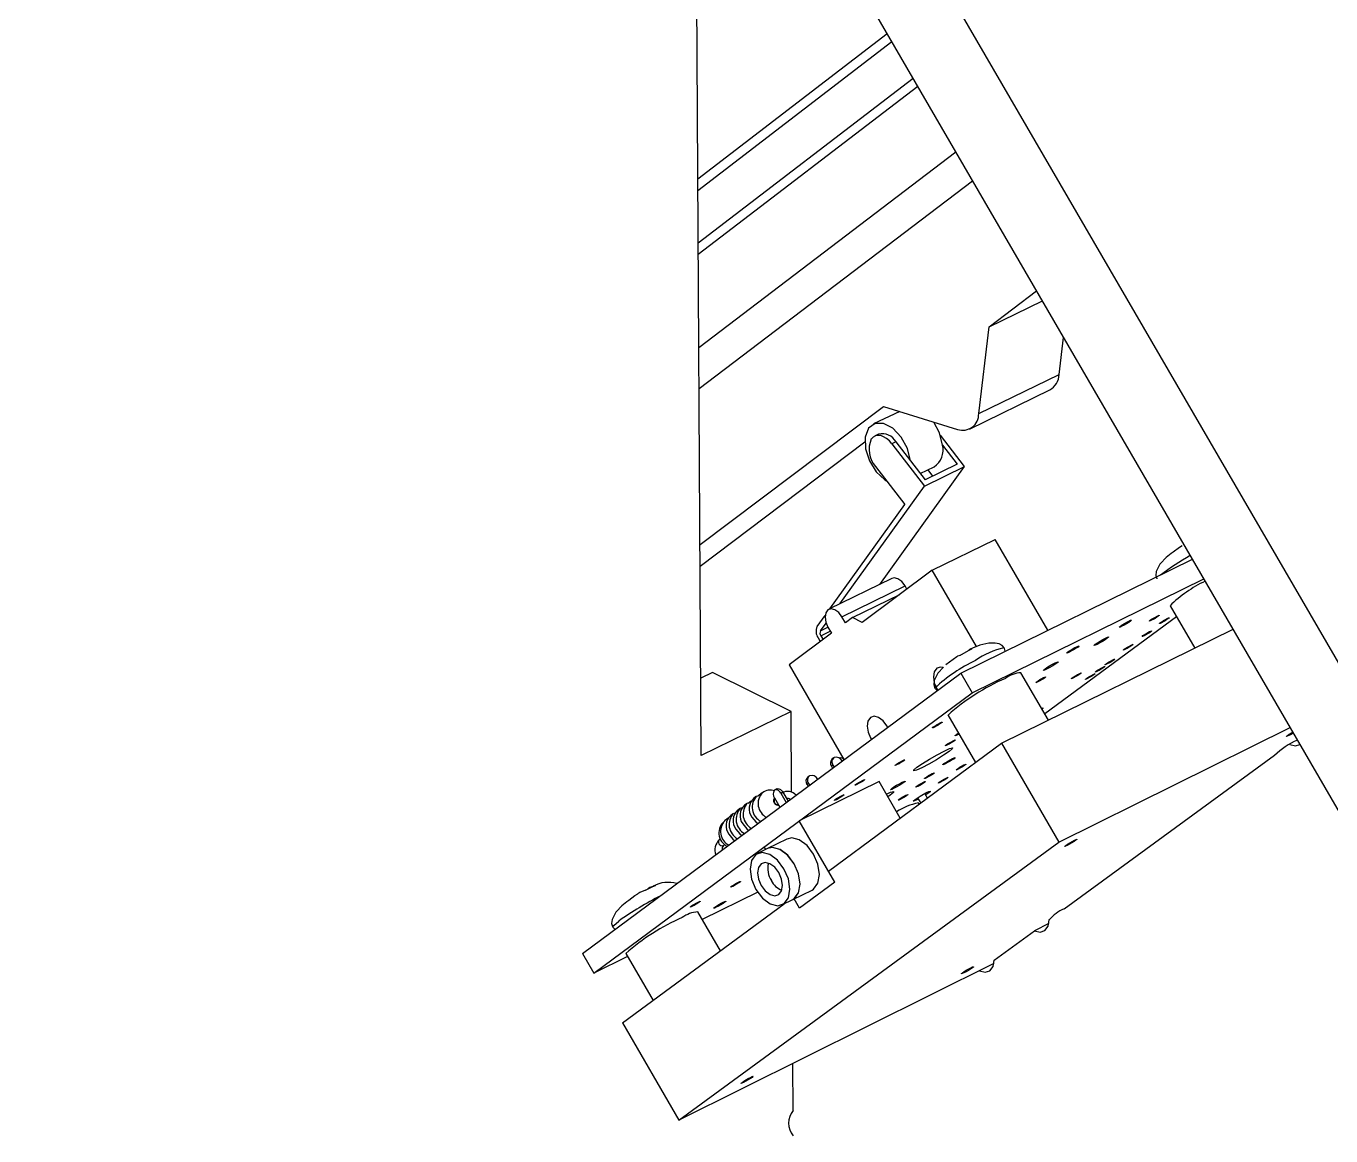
# Model space of a CAD drawing. Extents: x 0 to 158, y 0 to 202.
# Drawn here: x 92.69 to 109.12, y 140.19 to 154.17 of the extents above; entities that cross this region are included whole.
import ezdxf

# ---------------------------------------------------------------- set-up
doc = ezdxf.new("R2010")
doc.units = 0
doc.layers.get('0').update_dxf_attribs({"linetype": 'CONTINUOUS'})

msp = doc.modelspace()

# ---------------------------------------------------------------- linework, layer by layer
at = {"color": 7, "linetype": 'CONTINUOUS'}
for p, q in [((86.462, 185.332), (120.706, 126.357)), ((119.608, 126.385), (85.761, 184.697)), ((101.196, 144.98), (101.116, 158.242)), ((103.537, 154.071), (101.152, 152.24)), ((103.597, 153.969), (101.153, 152.094)), ((103.864, 153.508), (101.157, 151.435)), ((103.923, 153.407), (101.158, 151.292)), ((101.165, 150.12), (104.401, 152.584)), ((101.168, 149.603), (104.612, 152.22)), ((104.821, 150.381), (105.418, 150.831)), ((104.821, 150.381), (105.491, 150.706)), ((104.689, 149.286), (104.821, 150.381)), ((105.702, 149.779), (105.758, 150.245)), ((104.689, 149.286), (105.702, 149.779)), ((104.573, 149.092), (105.586, 149.585)), ((101.18, 147.636), (103.491, 149.378)), ((103.491, 149.378), (104.423, 149.086)), ((103.694, 149.315), (103.365, 149.156)), ((103.428, 149.028), (103.377, 149.003)), ((104.511, 148.619), (104.206, 149.016)), ((101.181, 147.367), (103.257, 148.931)), ((103.337, 148.968), (103.337, 148.968)), ((103.647, 148.931), (103.596, 148.906)), ((103.596, 148.906), (104.005, 148.372)), ((103.647, 148.931), (103.83, 148.692)), ((104.234, 148.889), (104.418, 148.649)), ((103.83, 148.692), (104.014, 148.452)), ((103.391, 148.62), (103.757, 148.141)), ((103.444, 147.136), (104.511, 148.619)), ((103.953, 148.531), (104.128, 148.617)), ((104.005, 148.372), (104.511, 148.619)), ((104.418, 148.649), (104.014, 148.452)), ((104.047, 148.577), (104.108, 148.498)), ((102.94, 146.89), (104.005, 148.372)), ((102.815, 146.829), (103.757, 148.141)), ((104.103, 147.313), (104.898, 147.702)), ((105.561, 146.558), (104.898, 147.702)), ((104.464, 146.019), (107.38, 147.452)), ((103.595, 147.21), (102.801, 146.822)), ((104.103, 147.313), (103.222, 146.656)), ((104.66, 146.353), (104.103, 147.313)), ((104.608, 145.77), (107.523, 147.205)), ((102.967, 146.728), (103.761, 147.116)), ((103.784, 147.075), (103.761, 147.116)), ((103.099, 146.717), (103.695, 147.009)), ((102.654, 146.604), (102.755, 146.745)), ((103.011, 146.651), (102.967, 146.728)), ((103.099, 146.717), (103.011, 146.651)), ((103.222, 146.656), (103.099, 146.717)), ((107.178, 146.729), (105.52, 145.505)), ((107.098, 146.866), (107.408, 146.333)), ((102.696, 146.55), (102.767, 146.649)), ((102.791, 146.597), (102.835, 146.52)), ((104.977, 145.134), (107.891, 146.571)), ((102.835, 146.52), (102.302, 146.122)), ((102.666, 146.463), (102.694, 146.415)), ((102.701, 146.489), (102.729, 146.441)), ((104.412, 146.225), (104.273, 146.124)), ((102.302, 146.122), (102.991, 144.932)), ((99.701, 142.485), (104.464, 146.019)), ((101.339, 146.027), (101.19, 145.954)), ((102.328, 145.535), (101.339, 146.027)), ((104.464, 146.019), (104.608, 145.77)), ((105.567, 145.425), (105.22, 146.023)), ((99.843, 142.24), (104.608, 145.77)), ((102.328, 145.535), (101.196, 144.98)), ((102.333, 144.514), (102.328, 145.535)), ((104.302, 145.491), (104.649, 144.892)), ((105.697, 143.891), (108.609, 145.335)), ((102.796, 143.523), (104.977, 145.134)), ((104.977, 145.134), (105.697, 143.891)), ((102.863, 144.951), (102.845, 144.938)), ((102.937, 144.948), (102.937, 144.948)), ((102.968, 144.914), (102.97, 144.911)), ((108.413, 144.982), (105.764, 143.047)), ((108.41, 144.986), (108.413, 144.982)), ((102.854, 144.858), (102.836, 144.845)), ((102.836, 144.845), (102.85, 144.821)), ((102.854, 144.858), (102.867, 144.834)), ((103.434, 144.652), (102.429, 144.156)), ((102.545, 144.629), (102.527, 144.616)), ((102.527, 144.616), (102.541, 144.592)), ((102.554, 144.722), (102.536, 144.708)), ((102.545, 144.629), (102.558, 144.605)), ((102.659, 144.685), (102.661, 144.681)), ((103.701, 144.192), (103.434, 144.652)), ((101.825, 144.406), (101.786, 144.378)), ((101.893, 144.468), (101.858, 144.442)), ((101.964, 144.51), (101.902, 144.464)), ((102.119, 144.446), (102.186, 144.329)), ((102.148, 144.56), (102.123, 144.547)), ((102.223, 144.517), (102.198, 144.505)), ((102.198, 144.505), (102.266, 144.388)), ((102.223, 144.517), (102.288, 144.405)), ((103.92, 144.449), (103.959, 144.382)), ((104.045, 144.445), (104.012, 144.502)), ((101.601, 144.251), (101.566, 144.225)), ((101.621, 144.255), (101.611, 144.247)), ((101.689, 144.316), (101.654, 144.29)), ((101.709, 144.32), (101.699, 144.312)), ((101.777, 144.382), (101.741, 144.355)), ((103.938, 144.367), (103.929, 144.382)), ((101.533, 144.19), (101.49, 144.158)), ((102.876, 143.384), (102.429, 144.156)), ((101.438, 143.93), (101.423, 143.919)), ((102.274, 143.928), (102.031, 143.808)), ((100.915, 140.386), (105.697, 143.891)), ((101.476, 143.848), (101.489, 143.858)), ((102.03, 143.808), (101.903, 143.745)), ((102.007, 143.796), (101.988, 143.829)), ((101.906, 143.259), (101.209, 142.914)), ((101.587, 143.34), (101.59, 143.336)), ((101.667, 143.381), (101.664, 143.385)), ((102.348, 143.167), (102.59, 143.286)), ((102.876, 143.384), (102.434, 143.059)), ((102.876, 143.385), (102.876, 143.384)), ((100.206, 141.612), (102.24, 143.113)), ((102.22, 143.103), (102.347, 143.166)), ((102.434, 143.059), (102.367, 143.176)), ((101.437, 142.52), (101.153, 143.011)), ((102.434, 143.059), (102.434, 143.059)), ((104.883, 142.404), (105.39, 142.774)), ((105.573, 142.865), (105.39, 142.774)), ((99.701, 142.485), (99.843, 142.24)), ((100.267, 142.449), (99.843, 142.24)), ((100.245, 142.486), (100.588, 141.894)), ((104.88, 142.359), (100.915, 140.386)), ((100.206, 141.612), (100.915, 140.386)), ((102.352, 140.511), (102.349, 141.099))]:
    msp.add_line(p, q, dxfattribs=at)
at = {"color": 8, "linetype": 'CONTINUOUS'}
for p, q in [((102.696, 146.55), (102.791, 146.596)), ((102.701, 146.489), (102.82, 146.547))]:
    msp.add_line(p, q, dxfattribs=at)
at = {"color": 7, "linetype": 'CONTINUOUS'}
for points in [[(104.234, 148.889), (104.196, 149.044), (104.124, 149.18)], [(103.83, 148.692), (103.792, 148.847), (103.714, 148.992), (103.608, 149.103), (103.492, 149.164), (103.385, 149.164), (103.303, 149.102), (103.261, 148.99), (103.264, 148.845), (103.313, 148.691), (103.399, 148.552), (103.509, 148.452), (103.529, 148.44)], [(103.596, 148.906), (103.564, 148.944), (103.528, 148.974), (103.492, 148.996), (103.455, 149.01), (103.42, 149.013), (103.388, 149.007), (103.36, 148.992), (103.337, 148.968)], [(107.049, 147.479), (107.111, 147.529), (107.138, 147.546)], [(107.138, 147.546), (107.216, 147.604), (107.251, 147.625)], [(107.057, 147.482), (106.97, 147.39), (106.923, 147.297), (106.918, 147.249), (106.93, 147.209), (106.933, 147.204)], [(103.761, 147.116), (103.72, 147.17), (103.672, 147.205), (103.625, 147.217), (103.595, 147.21)], [(102.967, 146.728), (102.926, 146.781), (102.878, 146.817), (102.831, 146.829), (102.79, 146.815), (102.763, 146.778), (102.754, 146.724), (102.764, 146.66), (102.791, 146.597)], [(106.935, 146.736), (106.951, 146.743), (106.96, 146.746), (106.959, 146.742), (106.949, 146.734), (106.932, 146.722), (106.909, 146.708), (106.885, 146.695), (106.863, 146.683), (106.847, 146.676), (106.838, 146.673), (106.839, 146.676), (106.848, 146.685), (106.866, 146.697), (106.888, 146.71), (106.913, 146.724), (106.935, 146.736)], [(107.062, 146.705), (107.078, 146.713), (107.087, 146.715), (107.086, 146.712), (107.076, 146.704), (107.059, 146.692), (107.036, 146.678), (107.012, 146.664), (106.99, 146.653), (106.974, 146.645), (106.965, 146.643), (106.966, 146.646), (106.976, 146.654), (106.993, 146.666), (107.015, 146.68), (107.04, 146.694), (107.062, 146.705)], [(106.581, 146.674), (106.601, 146.684), (106.612, 146.687), (106.611, 146.683), (106.599, 146.672), (106.577, 146.657), (106.549, 146.64), (106.519, 146.622), (106.491, 146.608), (106.47, 146.599), (106.459, 146.596), (106.46, 146.6), (106.472, 146.61), (106.494, 146.625), (106.523, 146.642), (106.553, 146.66), (106.581, 146.674)], [(106.841, 146.541), (106.857, 146.548), (106.866, 146.551), (106.865, 146.547), (106.856, 146.539), (106.838, 146.527), (106.816, 146.513), (106.792, 146.5), (106.77, 146.488), (106.753, 146.481), (106.745, 146.478), (106.745, 146.481), (106.755, 146.49), (106.772, 146.502), (106.795, 146.515), (106.819, 146.529), (106.841, 146.541)], [(105.008, 146.335), (104.983, 146.365), (104.946, 146.386), (104.895, 146.397), (104.817, 146.394), (104.704, 146.37), (104.609, 146.333), (104.58, 146.319)], [(106.286, 146.46), (106.311, 146.471), (106.324, 146.474), (106.323, 146.47), (106.308, 146.457), (106.282, 146.439), (106.248, 146.418), (106.212, 146.398), (106.179, 146.38), (106.154, 146.369), (106.141, 146.365), (106.142, 146.37), (106.156, 146.382), (106.183, 146.401), (106.216, 146.421), (106.253, 146.442), (106.286, 146.46)], [(106.608, 146.37), (106.625, 146.378), (106.633, 146.38), (106.633, 146.377), (106.623, 146.369), (106.606, 146.357), (106.583, 146.343), (106.559, 146.329), (106.537, 146.318), (106.521, 146.311), (106.512, 146.308), (106.513, 146.311), (106.522, 146.319), (106.54, 146.331), (106.562, 146.345), (106.586, 146.359), (106.608, 146.37)], [(104.45, 146.24), (104.422, 146.232), (104.412, 146.225)], [(104.45, 146.24), (104.559, 146.303), (104.603, 146.324)], [(104.603, 146.324), (104.575, 146.317), (104.565, 146.31)], [(105.02, 146.292), (105.02, 146.293), (105.012, 146.327), (105.006, 146.335)], [(105.92, 146.349), (105.941, 146.359), (105.952, 146.362), (105.951, 146.358), (105.939, 146.347), (105.917, 146.332), (105.889, 146.315), (105.858, 146.298), (105.831, 146.283), (105.81, 146.274), (105.799, 146.271), (105.799, 146.275), (105.812, 146.285), (105.834, 146.3), (105.862, 146.317), (105.892, 146.335), (105.92, 146.349)], [(104.239, 146.09), (104.209, 146.094), (104.161, 146.079), (104.13, 146.036), (104.119, 145.972), (104.13, 145.897), (104.162, 145.822), (104.174, 145.803)], [(104.245, 146.092), (104.174, 146.017), (104.126, 145.924), (104.122, 145.875), (104.134, 145.835), (104.137, 145.83)], [(105.651, 146.147), (105.676, 146.158), (105.689, 146.162), (105.688, 146.157), (105.674, 146.145), (105.647, 146.127), (105.613, 146.106), (105.577, 146.085), (105.544, 146.068), (105.519, 146.056), (105.506, 146.053), (105.507, 146.058), (105.521, 146.07), (105.548, 146.088), (105.581, 146.109), (105.618, 146.13), (105.651, 146.147)], [(106.254, 146.093), (106.27, 146.101), (106.279, 146.103), (106.278, 146.1), (106.268, 146.092), (106.251, 146.08), (106.229, 146.066), (106.205, 146.052), (106.183, 146.041), (106.166, 146.033), (106.158, 146.031), (106.158, 146.034), (106.168, 146.042), (106.185, 146.054), (106.208, 146.068), (106.232, 146.082), (106.254, 146.093)], [(106.378, 146.185), (106.395, 146.193), (106.403, 146.195), (106.403, 146.192), (106.393, 146.184), (106.376, 146.172), (106.353, 146.158), (106.329, 146.144), (106.307, 146.133), (106.291, 146.125), (106.282, 146.123), (106.283, 146.126), (106.292, 146.134), (106.31, 146.146), (106.332, 146.16), (106.356, 146.174), (106.378, 146.185)], [(105.506, 145.961), (105.523, 145.969), (105.531, 145.971), (105.531, 145.968), (105.521, 145.96), (105.504, 145.948), (105.481, 145.934), (105.457, 145.92), (105.435, 145.909), (105.418, 145.901), (105.409, 145.899), (105.41, 145.902), (105.42, 145.91), (105.437, 145.922), (105.46, 145.936), (105.484, 145.95), (105.506, 145.961)], [(105.953, 146.011), (105.97, 146.018), (105.978, 146.021), (105.978, 146.017), (105.968, 146.009), (105.95, 145.997), (105.928, 145.984), (105.904, 145.97), (105.882, 145.958), (105.865, 145.951), (105.857, 145.948), (105.857, 145.952), (105.867, 145.96), (105.885, 145.972), (105.907, 145.985), (105.931, 145.999), (105.953, 146.011)], [(106.129, 146.001), (106.146, 146.009), (106.154, 146.011), (106.154, 146.008), (106.144, 146), (106.127, 145.988), (106.104, 145.974), (106.08, 145.961), (106.058, 145.949), (106.042, 145.942), (106.033, 145.939), (106.034, 145.942), (106.044, 145.951), (106.061, 145.962), (106.083, 145.976), (106.107, 145.99), (106.129, 146.001)], [(104.138, 145.83), (104.141, 145.823), (104.167, 145.798), (104.167, 145.798)], [(105.48, 145.574), (105.481, 145.575), (105.497, 145.579), (105.496, 145.573), (105.486, 145.565)], [(103.543, 145.336), (103.533, 145.355), (103.485, 145.418), (103.429, 145.459), (103.373, 145.474), (103.326, 145.458), (103.294, 145.415), (103.283, 145.351), (103.295, 145.276), (103.327, 145.202), (103.338, 145.183)], [(104.204, 145.391), (104.22, 145.399), (104.229, 145.401), (104.229, 145.398), (104.219, 145.39), (104.201, 145.378), (104.179, 145.364), (104.155, 145.35), (104.132, 145.339), (104.116, 145.331), (104.107, 145.329), (104.107, 145.332), (104.117, 145.34), (104.135, 145.352), (104.157, 145.366), (104.181, 145.38), (104.204, 145.391)], [(104.442, 145.25), (104.43, 145.244), (104.405, 145.233), (104.392, 145.229), (104.393, 145.234), (104.408, 145.246), (104.434, 145.264)], [(108.65, 145.263), (108.621, 145.246), (108.593, 145.232), (108.573, 145.222), (108.562, 145.219), (108.563, 145.223), (108.575, 145.233), (108.597, 145.248), (108.625, 145.266), (108.643, 145.276)], [(104.256, 145.037), (104.322, 145.067), (104.357, 145.077), (104.355, 145.064), (104.317, 145.032), (104.247, 144.984), (104.157, 144.928), (104.061, 144.873), (103.973, 144.827), (103.906, 144.797), (103.871, 144.787), (103.873, 144.799), (103.911, 144.832), (103.981, 144.88), (104.071, 144.935), (104.167, 144.99), (104.256, 145.037)], [(104.367, 145.166), (104.383, 145.173), (104.392, 145.176), (104.391, 145.172), (104.382, 145.164), (104.364, 145.152), (104.342, 145.139), (104.318, 145.125), (104.296, 145.113), (104.279, 145.106), (104.27, 145.103), (104.271, 145.106), (104.281, 145.114), (104.298, 145.126), (104.32, 145.14), (104.345, 145.154), (104.367, 145.166)], [(108.604, 145.12), (108.676, 145.103), (108.733, 145.12)], [(102.973, 144.912), (102.968, 144.917), (102.963, 144.922)], [(103.735, 144.918), (103.752, 144.925), (103.76, 144.928), (103.76, 144.925), (103.75, 144.917), (103.733, 144.905), (103.71, 144.891), (103.686, 144.877), (103.664, 144.866), (103.647, 144.858), (103.639, 144.856), (103.639, 144.859), (103.649, 144.867), (103.666, 144.879), (103.689, 144.893), (103.713, 144.906), (103.735, 144.918)], [(104.359, 144.941), (104.379, 144.951), (104.39, 144.954), (104.39, 144.95), (104.378, 144.94), (104.356, 144.925), (104.328, 144.908), (104.298, 144.891), (104.27, 144.876), (104.249, 144.867), (104.239, 144.864), (104.239, 144.867), (104.251, 144.878), (104.273, 144.892), (104.301, 144.91), (104.331, 144.927), (104.359, 144.941)], [(104.102, 144.752), (104.119, 144.76), (104.128, 144.762), (104.127, 144.759), (104.118, 144.751), (104.1, 144.739), (104.078, 144.725), (104.054, 144.712), (104.032, 144.7), (104.015, 144.692), (104.007, 144.69), (104.007, 144.693), (104.017, 144.701), (104.034, 144.713), (104.056, 144.727), (104.08, 144.741), (104.102, 144.752)], [(104.501, 144.861), (104.518, 144.869), (104.526, 144.871), (104.526, 144.868), (104.516, 144.86), (104.499, 144.848), (104.477, 144.834), (104.453, 144.821), (104.431, 144.809), (104.414, 144.802), (104.406, 144.799), (104.406, 144.802), (104.416, 144.81), (104.433, 144.822), (104.455, 144.836), (104.479, 144.85), (104.501, 144.861)], [(103.226, 144.667), (103.242, 144.675), (103.251, 144.677), (103.251, 144.674), (103.241, 144.666), (103.224, 144.654), (103.201, 144.64), (103.177, 144.626), (103.155, 144.615), (103.138, 144.607), (103.129, 144.605), (103.13, 144.608), (103.139, 144.616), (103.157, 144.628), (103.179, 144.642), (103.203, 144.655), (103.226, 144.667)], [(103.724, 144.643), (103.749, 144.654), (103.762, 144.658), (103.761, 144.653), (103.747, 144.641), (103.721, 144.623), (103.687, 144.602), (103.651, 144.582), (103.618, 144.564), (103.593, 144.553), (103.58, 144.549), (103.581, 144.554), (103.595, 144.566), (103.621, 144.584), (103.655, 144.605), (103.691, 144.625), (103.724, 144.643)], [(103.994, 144.644), (104.011, 144.652), (104.02, 144.654), (104.019, 144.651), (104.009, 144.643), (103.992, 144.631), (103.97, 144.617), (103.946, 144.604), (103.924, 144.592), (103.907, 144.585), (103.898, 144.582), (103.899, 144.585), (103.908, 144.593), (103.926, 144.605), (103.948, 144.619), (103.972, 144.633), (103.994, 144.644)], [(104.278, 144.696), (104.294, 144.703), (104.303, 144.706), (104.302, 144.703), (104.293, 144.695), (104.275, 144.683), (104.253, 144.669), (104.229, 144.656), (104.207, 144.644), (104.191, 144.637), (104.182, 144.634), (104.183, 144.637), (104.192, 144.645), (104.21, 144.657), (104.232, 144.671), (104.256, 144.684), (104.278, 144.696)], [(102.198, 144.505), (102.189, 144.517), (102.179, 144.529), (102.169, 144.538), (102.158, 144.545), (102.147, 144.549), (102.136, 144.55), (102.127, 144.549), (102.118, 144.544)], [(102.148, 144.56), (102.152, 144.561), (102.162, 144.563), (102.172, 144.562), (102.183, 144.557), (102.194, 144.551), (102.205, 144.541), (102.215, 144.53), (102.223, 144.517)], [(102.969, 144.477), (102.985, 144.484), (102.994, 144.487), (102.994, 144.484), (102.984, 144.476), (102.967, 144.464), (102.944, 144.45), (102.92, 144.436), (102.898, 144.424), (102.881, 144.417), (102.872, 144.414), (102.873, 144.417), (102.883, 144.426), (102.9, 144.437), (102.922, 144.451), (102.946, 144.465), (102.969, 144.477)], [(103.526, 144.494), (103.58, 144.518), (103.615, 144.528), (103.614, 144.516), (103.575, 144.483), (103.544, 144.462)], [(103.771, 144.479), (103.787, 144.487), (103.796, 144.489), (103.795, 144.486), (103.786, 144.478), (103.769, 144.466), (103.746, 144.452), (103.722, 144.439), (103.7, 144.427), (103.684, 144.419), (103.675, 144.417), (103.675, 144.42), (103.685, 144.428), (103.702, 144.44), (103.725, 144.454), (103.749, 144.468), (103.771, 144.479)], [(103.929, 144.432), (103.909, 144.422), (103.88, 144.409), (103.865, 144.405), (103.866, 144.41), (103.883, 144.424), (103.913, 144.445), (103.952, 144.469), (103.994, 144.493), (104.032, 144.513)], [(104.032, 144.513), (104.061, 144.526), (104.077, 144.53), (104.076, 144.525), (104.059, 144.511), (104.029, 144.49), (104.021, 144.486)], [(101.718, 144.119), (101.768, 144.057), (101.793, 144.037)], [(101.834, 144.205), (101.884, 144.143), (101.909, 144.123)], [(101.542, 143.989), (101.592, 143.927), (101.618, 143.907)], [(101.63, 144.054), (101.68, 143.992), (101.705, 143.972)], [(102.608, 143.738), (102.527, 143.846), (102.43, 143.918), (102.334, 143.942), (102.274, 143.928)], [(105.893, 143.914), (105.914, 143.923), (105.925, 143.927), (105.925, 143.923), (105.912, 143.913), (105.89, 143.898), (105.862, 143.88), (105.831, 143.863), (105.804, 143.848), (105.783, 143.839), (105.772, 143.835), (105.773, 143.839), (105.785, 143.849), (105.807, 143.864), (105.835, 143.882), (105.866, 143.899), (105.893, 143.914)], [(101.884, 143.293), (101.966, 143.185), (102.062, 143.113), (102.158, 143.089), (102.24, 143.115), (102.294, 143.189), (102.312, 143.298), (102.292, 143.426), (102.237, 143.555), (102.156, 143.663), (102.059, 143.735), (101.963, 143.759), (101.882, 143.733), (101.828, 143.659), (101.81, 143.55), (101.829, 143.421), (101.884, 143.293)], [(102.347, 143.166), (102.367, 143.178), (102.421, 143.252), (102.44, 143.361), (102.42, 143.489), (102.365, 143.617), (102.283, 143.726), (102.187, 143.797), (102.091, 143.822), (102.03, 143.808)], [(102.348, 143.167), (102.368, 143.179), (102.422, 143.252), (102.441, 143.362), (102.421, 143.49), (102.366, 143.618), (102.284, 143.726), (102.188, 143.798), (102.092, 143.823), (102.031, 143.808)], [(101.951, 143.342), (102.002, 143.275), (102.062, 143.23), (102.122, 143.214), (102.173, 143.231), (102.206, 143.277), (102.218, 143.345), (102.206, 143.425), (102.171, 143.506), (102.12, 143.573), (102.06, 143.618), (102, 143.633), (101.949, 143.617), (101.915, 143.571), (101.904, 143.503), (101.916, 143.422), (101.951, 143.342)], [(102.59, 143.286), (102.61, 143.299), (102.664, 143.372), (102.683, 143.481), (102.663, 143.61), (102.608, 143.738)], [(100.492, 143.283), (100.424, 143.254), (100.397, 143.238)], [(100.492, 143.283), (100.584, 143.33), (100.619, 143.345)], [(100.619, 143.345), (100.55, 143.316), (100.524, 143.3)], [(101.663, 143.384), (101.68, 143.392), (101.689, 143.394), (101.688, 143.391), (101.679, 143.383), (101.661, 143.371), (101.639, 143.358), (101.615, 143.344), (101.593, 143.332), (101.576, 143.325), (101.568, 143.322), (101.568, 143.325), (101.577, 143.333), (101.595, 143.345), (101.617, 143.359), (101.641, 143.373), (101.663, 143.384)], [(101.66, 143.374), (101.649, 143.367), (101.635, 143.358), (101.62, 143.349), (101.606, 143.342), (101.596, 143.337), (101.59, 143.336), (101.59, 143.338), (101.596, 143.343), (101.607, 143.35), (101.621, 143.359), (101.636, 143.367), (101.65, 143.374), (101.66, 143.379), (101.666, 143.381), (101.666, 143.379), (101.66, 143.374)], [(100.204, 143.095), (100.119, 143.006), (100.072, 142.914), (100.067, 142.866), (100.079, 142.827), (100.082, 142.821)], [(100.196, 143.093), (100.257, 143.142), (100.283, 143.158)], [(100.283, 143.158), (100.361, 143.217), (100.397, 143.238)], [(101.155, 143.134), (101.172, 143.141), (101.181, 143.144), (101.18, 143.141), (101.171, 143.133), (101.154, 143.121), (101.131, 143.107), (101.107, 143.093), (101.085, 143.082), (101.069, 143.074), (101.06, 143.072), (101.06, 143.075), (101.07, 143.083), (101.087, 143.094), (101.109, 143.108), (101.133, 143.122), (101.155, 143.134)], [(101.472, 143.134), (101.493, 143.143), (101.504, 143.146), (101.504, 143.143), (101.492, 143.133), (101.47, 143.118), (101.442, 143.101), (101.412, 143.083), (101.385, 143.069), (101.364, 143.059), (101.353, 143.056), (101.353, 143.06), (101.365, 143.07), (101.387, 143.085), (101.415, 143.102), (101.445, 143.119), (101.472, 143.134)], [(100.082, 142.821), (100.093, 142.841), (100.157, 142.895)], [(100.083, 142.822), (100.083, 142.819), (100.108, 142.793), (100.113, 142.79)], [(105.39, 142.774), (105.462, 142.756), (105.522, 142.775), (105.563, 142.83), (105.577, 142.911), (105.577, 142.917)], [(104.591, 142.307), (104.611, 142.317), (104.622, 142.32), (104.622, 142.316), (104.61, 142.306), (104.588, 142.292), (104.56, 142.274), (104.53, 142.257), (104.503, 142.243), (104.482, 142.233), (104.471, 142.23), (104.472, 142.234), (104.484, 142.244), (104.506, 142.258), (104.533, 142.276), (104.563, 142.293), (104.591, 142.307)], [(104.697, 142.268), (104.769, 142.25), (104.829, 142.269), (104.869, 142.323), (104.883, 142.404)], [(101.816, 140.927), (101.837, 140.936), (101.848, 140.939), (101.847, 140.936), (101.836, 140.926), (101.814, 140.911), (101.786, 140.894), (101.756, 140.877), (101.728, 140.862), (101.708, 140.853), (101.696, 140.85), (101.697, 140.853), (101.709, 140.863), (101.73, 140.878), (101.758, 140.895), (101.788, 140.912), (101.816, 140.927)]]:
    msp.add_lwpolyline(points, dxfattribs=at)
at = {"color": 8, "linetype": 'CONTINUOUS'}
for points in [[(102.119, 144.447), (102.112, 144.44), (102.105, 144.424), (102.106, 144.405), (102.113, 144.386), (102.126, 144.369), (102.143, 144.359), (102.161, 144.355), (102.171, 144.356)], [(101.423, 143.919), (101.417, 143.913), (101.411, 143.899), (101.411, 143.884), (101.417, 143.868), (101.428, 143.854), (101.442, 143.845), (101.458, 143.842), (101.471, 143.845), (101.476, 143.848)]]:
    msp.add_lwpolyline(points, dxfattribs=at)
at = {"color": 7, "linetype": 'CONTINUOUS'}
for centre, radius, start, end in [((105.465, 149.789), 0.237, 300.4734, 357.4931), ((104.486, 149.28), 0.203, 251.9603, 1.86), ((103.474, 148.834), 0.199, 29.1804, 103.3228), ((103.631, 148.835), 0.323, 155.7429, 221.9788), ((103.982, 148.831), 0.259, 304.2272, 13.112), ((108.956, 144.622), 3.292, 119.1339, 126.9465), ((108.265, 145.671), 1.671, 115.7415, 134.3219), ((102.781, 146.544), 0.14, 154.3456, 215.1163), ((102.75, 146.524), 0.0601, 154.3396, 215.1185), ((105.196, 145.422), 0.932, 101.6585, 125.8616), ((105.483, 144.394), 1.968, 115.0461, 133.1694), ((106.131, 143.423), 2.76, 113.6182, 131.4927), ((105.238, 145.667), 0.356, 92.9871, 126.8824), ((109.139, 144.218), 1.053, 114.5786, 133.553), ((102.892, 144.886), 0.0697, 132.3501, 216.2083), ((102.908, 144.899), 0.0678, 123.2108, 216.9313), ((102.896, 144.88), 0.0794, 25.3241, 108.8489), ((102.951, 144.894), 0.0559, 38.5501, 104.5387), ((102.583, 144.657), 0.0697, 132.3346, 216.1921), ((102.599, 144.67), 0.0678, 123.1966, 216.9137), ((102.587, 144.651), 0.0793, 25.3287, 108.873), ((101.977, 144.31), 0.178, 132.3259, 216.1618), ((102.042, 144.329), 0.204, 137.0159, 241.4031), ((102.066, 144.386), 0.159, 69.837, 129.1917), ((102.182, 144.495), 0.0803, 142.2846, 218.2884), ((102.16, 144.41), 0.047, 142.7743, 277.3894), ((102.286, 144.393), 0.135, 40.0449, 123.0112), ((102.285, 144.394), 0.0441, 44.6942, 115.2738), ((101.75, 144.112), 0.204, 136.9927, 241.4021), ((101.773, 144.159), 0.178, 132.3157, 216.1511), ((101.838, 144.177), 0.204, 137.0001, 241.402), ((101.861, 144.224), 0.178, 132.3203, 216.1556), ((101.926, 144.242), 0.204, 137.0072, 241.4022), ((104.062, 143.667), 0.728, 100.5188, 123.9432), ((101.604, 144.006), 0.187, 126.5301, 244.6058), ((101.686, 144.094), 0.178, 132.3113, 216.1466), ((101.537, 143.793), 0.17, 132.2684, 201.8245), ((101.523, 143.803), 0.0655, 136.5672, 191.6749), ((102.319, 143.56), 0.286, 166.7165, 212.7907), ((100.778, 142.999), 0.384, 73.1928, 119.077), ((102.303, 143.518), 0.252, 206.6291, 248.1619), ((102.792, 139.144), 4.584, 117.3663, 125.0827), ((102.056, 140.429), 2.741, 113.6576, 131.359), ((101.176, 142.643), 0.369, 93.707, 126.542), ((105.952, 142.594), 0.491, 112.4914, 139.7968), ((102.552, 140.351), 0.256, 141.4489, 219.0978)]:
    msp.add_arc(centre, radius, start, end, dxfattribs=at)
at = {"color": 8, "linetype": 'CONTINUOUS'}
for centre, radius, start, end in [((102.107, 144.376), 0.196, 136.7863, 242.4057), ((101.633, 144.024), 0.195, 137.0156, 242.3775)]:
    msp.add_arc(centre, radius, start, end, dxfattribs=at)

doc.saveas('drawing.dxf')
